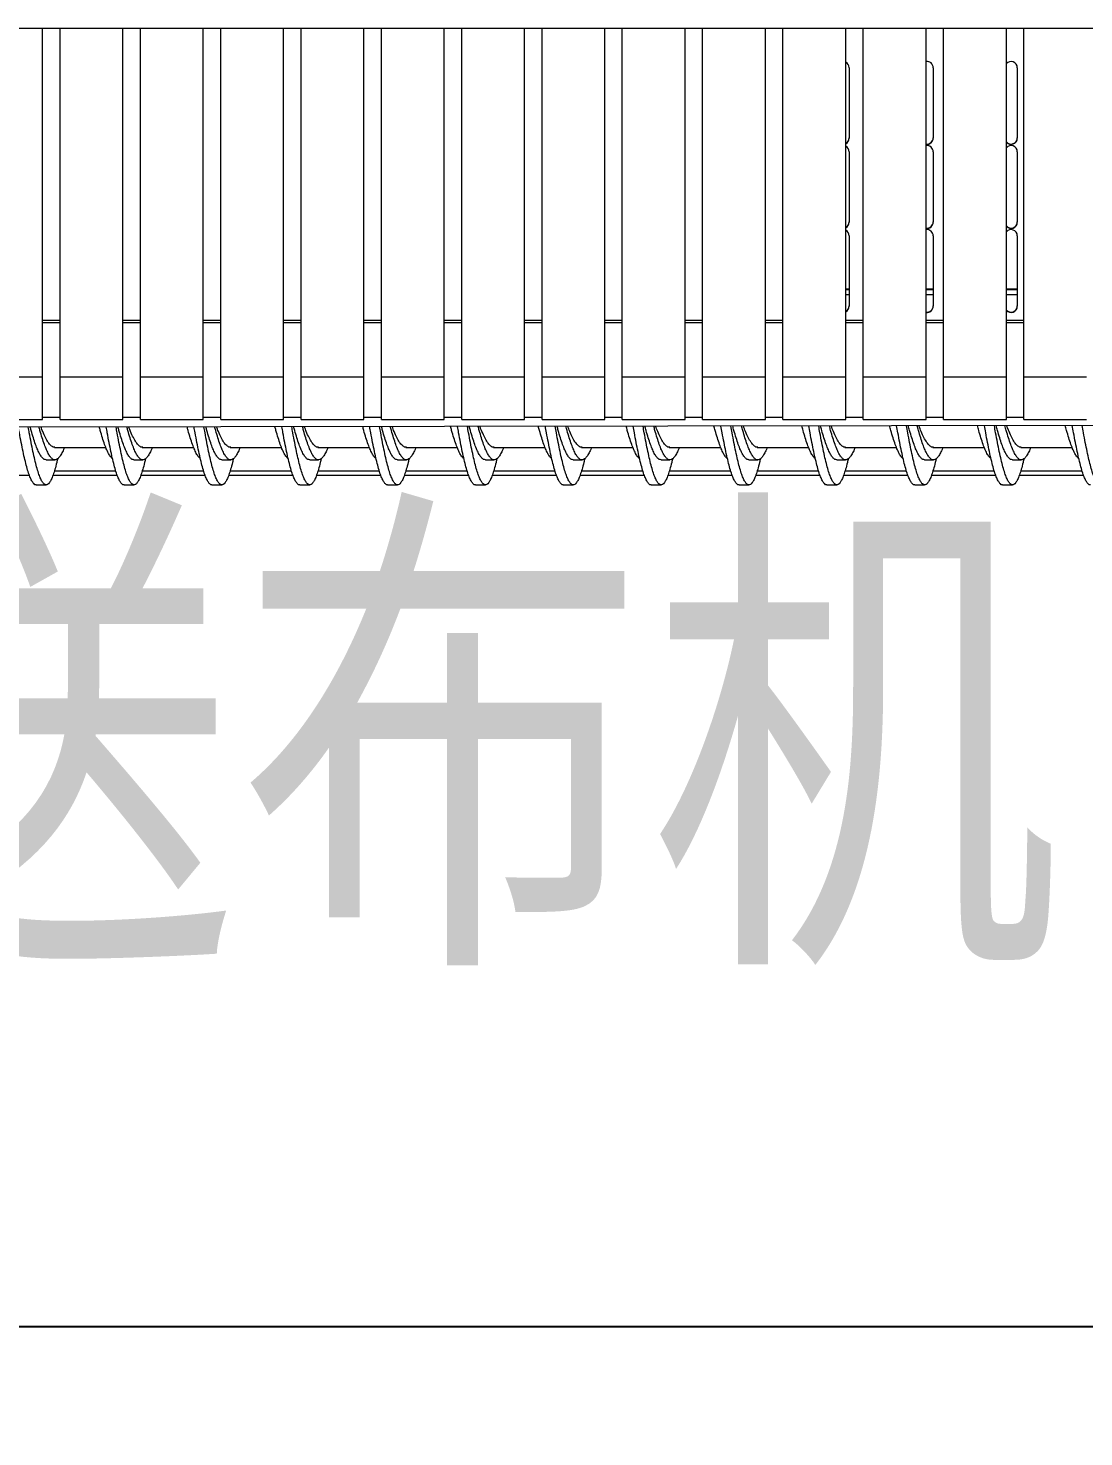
# Model space of a CAD drawing. Extents: x -2187 to 96136, y -11110 to 52208.
# Drawn here: x 17624 to 18465, y 14891 to 16014 of the extents above; entities that cross this region are included whole.
import ezdxf

# ---------------------------------------------------------------- set-up
doc = ezdxf.new("R2010")
doc.units = 0
doc.header["$LTSCALE"] = 1000
doc.header["$MEASUREMENT"] = 0
doc.styles.get("Standard").update_dxf_attribs({"font": 'gbenor.shx', "bigfont": 'gbcbig.shx'})
doc.styles.add('图纸中文说明', font='simplex.shx', dxfattribs={"width": 0.8, "bigfont": 'hztxt.shx'})
doc.dimstyles.new('ISO-25', dxfattribs={"dimscale": 70, "dimtxt": 2.5, "dimasz": 2.5, "dimexe": 1.25, "dimexo": 0.625, "dimtad": 1, "dimtxsty": 'Standard', "dimcen": 2.5, "dimadec": 0, "dimazin": 0, "dimtfac": 1, "dimtmove": 0, "dimatfit": 3, "dimfxl": 0, "dimarcsym": 0})

# ---------------------------------------------------------------- blocks, each defined once
blk = doc.blocks.new('*D92')
at = {"color": 0, "lineweight": -2}
for p, q in [((15068.1, 15676.6), (15068.1, 14891.4)), ((19568.1, 15676.6), (19568.1, 14891.4)), ((19393.1, 14978.9), (15243.1, 14978.9))]:
    blk.add_line(p, q, dxfattribs=at)
at = {"color": 0}
for points in [[(15243.1, 15008), (15243.1, 14949.7), (15068.1, 14978.9)], [(19393.1, 15008), (19393.1, 14949.7), (19568.1, 14978.9)]]:
    blk.add_solid(points, dxfattribs=at)
at = {"layer": 'Defpoints', "color": 0}
for p in [(15068.1, 15720.4), (19568.1, 15720.4), (15068.1, 14978.9)]:
    blk.add_point(p, dxfattribs=at)
at = {"color": 0, "insert": (17315.5, 15110.1), "char_height": 175, "attachment_point": 5}
blk.add_mtext('4500', dxfattribs=at)

msp = doc.modelspace()

# ---------------------------------------------------------------- linework, layer by layer
at = {"color": 7, "linetype": 'Continuous', "lineweight": 15}
for p, q in [((15674.387, 16013.557), (18961.387, 16013.557)), ((17635.08, 15735.621), (17635.08, 16013.557)), ((17649.08, 15735.621), (17649.08, 16013.557)), ((17699.08, 15735.621), (17699.08, 16013.557)), ((17713.08, 15735.621), (17713.08, 16013.557)), ((17763.08, 15735.621), (17763.08, 16013.557)), ((17777.08, 15735.621), (17777.08, 16013.557)), ((17827.08, 15735.621), (17827.08, 16013.557)), ((17841.08, 15735.621), (17841.08, 16013.557)), ((17891.08, 15735.621), (17891.08, 16013.557)), ((17905.08, 15735.621), (17905.08, 16013.557)), ((17955.08, 15735.621), (17955.08, 16013.557)), ((17969.08, 15735.621), (17969.08, 16013.557)), ((18019.08, 15735.621), (18019.08, 16013.557)), ((18033.08, 15735.621), (18033.08, 16013.557)), ((18083.08, 15735.621), (18083.08, 16013.557)), ((18097.08, 15735.621), (18097.08, 16013.557)), ((18147.08, 15735.621), (18147.08, 16013.557)), ((18161.08, 15735.621), (18161.08, 16013.557)), ((18211.08, 15735.621), (18211.08, 16013.557)), ((18225.08, 15735.621), (18225.08, 16013.557)), ((18275.08, 15735.621), (18275.08, 16013.557)), ((18289.08, 15735.621), (18289.08, 16013.557)), ((18339.08, 15735.621), (18339.08, 16013.557)), ((18353.08, 15735.621), (18353.08, 16013.557)), ((18403.08, 15735.621), (18403.08, 16013.557)), ((18417.08, 15735.621), (18417.08, 16013.557)), ((18277.825, 15982.066), (18277.825, 15925.932)), ((18344.825, 15982.066), (18344.825, 15925.932)), ((18411.825, 15982.066), (18411.825, 15925.932)), ((18277.825, 15915.099), (18277.825, 15858.965)), ((18344.825, 15915.099), (18344.825, 15858.965)), ((18411.825, 15915.099), (18411.825, 15858.965)), ((18277.825, 15848.132), (18277.825, 15791.998)), ((18344.825, 15848.132), (18344.825, 15791.998)), ((18411.825, 15848.132), (18411.825, 15791.998)), ((18277.825, 15805.103), (18275.08, 15805.103)), ((18344.825, 15805.103), (18339.08, 15805.103)), ((18411.825, 15805.103), (18403.08, 15805.103)), ((17635.08, 15779.004), (17649.08, 15779.004)), ((17699.08, 15779.004), (17713.08, 15779.004)), ((17763.08, 15779.004), (17777.08, 15779.004)), ((17827.08, 15779.004), (17841.08, 15779.004)), ((17891.08, 15779.004), (17905.08, 15779.004)), ((17955.08, 15779.004), (17969.08, 15779.004)), ((18019.08, 15779.004), (18033.08, 15779.004)), ((18083.08, 15779.004), (18097.08, 15779.004)), ((18147.08, 15779.004), (18161.08, 15779.004)), ((18211.08, 15779.004), (18225.08, 15779.004)), ((18275.08, 15779.004), (18289.08, 15779.004)), ((18339.08, 15779.004), (18353.08, 15779.004)), ((18403.08, 15779.004), (18417.08, 15779.004)), ((17635.08, 15735.621), (17585.08, 15735.621)), ((17635.08, 15701.74), (17635.08, 15735.621)), ((17699.08, 15735.621), (17649.08, 15735.621)), ((17649.08, 15701.74), (17649.08, 15735.621)), ((17699.08, 15701.74), (17699.08, 15735.621)), ((17763.08, 15735.621), (17713.08, 15735.621)), ((17713.08, 15701.74), (17713.08, 15735.621)), ((17763.08, 15701.74), (17763.08, 15735.621)), ((17827.08, 15735.621), (17777.08, 15735.621)), ((17777.08, 15701.74), (17777.08, 15735.621)), ((17827.08, 15701.74), (17827.08, 15735.621)), ((17891.08, 15735.621), (17841.08, 15735.621)), ((17841.08, 15701.74), (17841.08, 15735.621)), ((17891.08, 15701.74), (17891.08, 15735.621)), ((17955.08, 15735.621), (17905.08, 15735.621)), ((17905.08, 15701.74), (17905.08, 15735.621)), ((17955.08, 15701.74), (17955.08, 15735.621)), ((18019.08, 15735.621), (17969.08, 15735.621)), ((17969.08, 15701.74), (17969.08, 15735.621)), ((18019.08, 15701.74), (18019.08, 15735.621)), ((18083.08, 15735.621), (18033.08, 15735.621)), ((18033.08, 15701.74), (18033.08, 15735.621)), ((18083.08, 15701.74), (18083.08, 15735.621)), ((18147.08, 15735.621), (18097.08, 15735.621)), ((18097.08, 15701.74), (18097.08, 15735.621)), ((18147.08, 15701.74), (18147.08, 15735.621)), ((18211.08, 15735.621), (18161.08, 15735.621)), ((18161.08, 15701.74), (18161.08, 15735.621)), ((18211.08, 15701.74), (18211.08, 15735.621)), ((18275.08, 15735.621), (18225.08, 15735.621)), ((18225.08, 15701.74), (18225.08, 15735.621)), ((18275.08, 15701.74), (18275.08, 15735.621)), ((18339.08, 15735.621), (18289.08, 15735.621)), ((18289.08, 15701.74), (18289.08, 15735.621)), ((18339.08, 15701.74), (18339.08, 15735.621)), ((18403.08, 15735.621), (18353.08, 15735.621)), ((18353.08, 15701.74), (18353.08, 15735.621)), ((18403.08, 15701.74), (18403.08, 15735.621)), ((18467.08, 15735.621), (18417.08, 15735.621)), ((18417.08, 15701.74), (18417.08, 15735.621)), ((17585.08, 15701.74), (17635.08, 15701.74)), ((17635.08, 15703.603), (17649.08, 15703.603)), ((17649.08, 15701.74), (17699.08, 15701.74)), ((17699.08, 15703.603), (17713.08, 15703.603)), ((17713.08, 15701.74), (17763.08, 15701.74)), ((17763.08, 15703.603), (17777.08, 15703.603)), ((17777.08, 15701.74), (17827.08, 15701.74)), ((17827.08, 15703.603), (17841.08, 15703.603)), ((17841.08, 15701.74), (17891.08, 15701.74)), ((17891.08, 15703.603), (17905.08, 15703.603)), ((17905.08, 15701.74), (17955.08, 15701.74)), ((17955.08, 15703.603), (17969.08, 15703.603)), ((17969.08, 15701.74), (18019.08, 15701.74)), ((18019.08, 15703.603), (18033.08, 15703.603)), ((18033.08, 15701.74), (18083.08, 15701.74)), ((18083.08, 15703.603), (18097.08, 15703.603)), ((18097.08, 15701.74), (18147.08, 15701.74)), ((18147.08, 15703.603), (18161.08, 15703.603)), ((18161.08, 15701.74), (18211.08, 15701.74)), ((18211.08, 15703.603), (18225.08, 15703.603)), ((18225.08, 15701.74), (18275.08, 15701.74)), ((18275.08, 15703.603), (18289.08, 15703.603)), ((18289.08, 15701.74), (18339.08, 15701.74)), ((18339.08, 15703.603), (18353.08, 15703.603)), ((18353.08, 15701.74), (18403.08, 15701.74)), ((18403.08, 15703.603), (18417.08, 15703.603)), ((18417.08, 15701.74), (18467.08, 15701.74)), ((18977.027, 15697.98), (17404.904, 15695.306)), ((17644.51, 15679.603), (17685.502, 15679.603)), ((17714.51, 15679.603), (17755.502, 15679.603)), ((17784.51, 15679.603), (17825.502, 15679.603)), ((17854.51, 15679.603), (17895.502, 15679.603)), ((17924.51, 15679.603), (17965.502, 15679.603)), ((17994.51, 15679.603), (18035.502, 15679.603)), ((18064.51, 15679.603), (18105.502, 15679.603)), ((18134.51, 15679.603), (18175.502, 15679.603)), ((18204.51, 15679.603), (18245.502, 15679.603)), ((18274.51, 15679.603), (18315.502, 15679.603)), ((18344.51, 15679.603), (18385.502, 15679.603)), ((18414.51, 15679.603), (18455.502, 15679.603)), ((17637.953, 15669.679), (17645.01, 15669.679)), ((17707.953, 15669.679), (17715.01, 15669.679)), ((17777.953, 15669.679), (17785.01, 15669.679)), ((17847.953, 15669.679), (17855.01, 15669.679)), ((17917.953, 15669.679), (17925.01, 15669.679)), ((17987.953, 15669.679), (17995.01, 15669.679)), ((18057.953, 15669.679), (18065.01, 15669.679)), ((18127.953, 15669.679), (18135.01, 15669.679)), ((18197.953, 15669.679), (18205.01, 15669.679)), ((18267.953, 15669.679), (18275.01, 15669.679)), ((18337.953, 15669.679), (18345.01, 15669.679)), ((18407.953, 15669.679), (18415.01, 15669.679)), ((17624.73, 15657.106), (17573.309, 15657.106)), ((17694.73, 15657.106), (17643.309, 15657.106)), ((17764.73, 15657.106), (17713.309, 15657.106)), ((17834.73, 15657.106), (17783.309, 15657.106)), ((17904.73, 15657.106), (17853.309, 15657.106)), ((17974.73, 15657.106), (17923.309, 15657.106)), ((18044.73, 15657.106), (17993.309, 15657.106)), ((18114.73, 15657.106), (18063.309, 15657.106)), ((18184.73, 15657.106), (18133.309, 15657.106)), ((18254.73, 15657.106), (18203.309, 15657.106)), ((18324.73, 15657.106), (18273.309, 15657.106)), ((18394.73, 15657.106), (18343.309, 15657.106)), ((18464.73, 15657.106), (18413.309, 15657.106)), ((17630.067, 15649.679), (17637.953, 15649.679)), ((17700.067, 15649.679), (17707.953, 15649.679)), ((17770.067, 15649.679), (17777.953, 15649.679)), ((17840.067, 15649.679), (17847.953, 15649.679)), ((17910.067, 15649.679), (17917.953, 15649.679)), ((17980.067, 15649.679), (17987.953, 15649.679)), ((18050.067, 15649.679), (18057.953, 15649.679)), ((18120.067, 15649.679), (18127.953, 15649.679)), ((18190.067, 15649.679), (18197.953, 15649.679)), ((18260.067, 15649.679), (18267.953, 15649.679)), ((18330.067, 15649.679), (18337.953, 15649.679)), ((18400.067, 15649.679), (18407.953, 15649.679))]:
    msp.add_line(p, q, dxfattribs=at)
at = {"color": 8, "linetype": 'Continuous', "lineweight": 15}
for p, q in [((18277.825, 15805.603), (18275.08, 15805.603)), ((18277.825, 15800.995), (18275.08, 15800.995)), ((18344.825, 15805.603), (18339.08, 15805.603)), ((18344.825, 15800.995), (18339.08, 15800.995)), ((18411.825, 15805.603), (18403.08, 15805.603)), ((18411.825, 15800.995), (18403.08, 15800.995)), ((17649.08, 15780.574), (17635.08, 15780.574)), ((17713.08, 15780.574), (17699.08, 15780.574)), ((17777.08, 15780.574), (17763.08, 15780.574)), ((17841.08, 15780.574), (17827.08, 15780.574)), ((17905.08, 15780.574), (17891.08, 15780.574)), ((17969.08, 15780.574), (17955.08, 15780.574)), ((18033.08, 15780.574), (18019.08, 15780.574)), ((18097.08, 15780.574), (18083.08, 15780.574)), ((18161.08, 15780.574), (18147.08, 15780.574)), ((18225.08, 15780.574), (18211.08, 15780.574)), ((18289.08, 15780.574), (18275.08, 15780.574)), ((18353.08, 15780.574), (18339.08, 15780.574)), ((18417.08, 15780.574), (18403.08, 15780.574)), ((17693.536, 15660.606), (17644.477, 15660.606)), ((17763.536, 15660.606), (17714.477, 15660.606)), ((17833.536, 15660.606), (17784.477, 15660.606)), ((17903.536, 15660.606), (17854.477, 15660.606)), ((17973.536, 15660.606), (17924.477, 15660.606)), ((18043.536, 15660.606), (17994.477, 15660.606)), ((18113.536, 15660.606), (18064.477, 15660.606)), ((18183.536, 15660.606), (18134.477, 15660.606)), ((18253.536, 15660.606), (18204.477, 15660.606)), ((18323.536, 15660.606), (18274.477, 15660.606)), ((18393.536, 15660.606), (18344.477, 15660.606)), ((18463.536, 15660.606), (18414.477, 15660.606))]:
    msp.add_line(p, q, dxfattribs=at)
at = {"color": 7, "linetype": 'Continuous', "lineweight": 15}
for centre, radius, start, end in [((18272.907, 15982.049), 4.918, 0.200996, 63.780415), ((18339.851, 15982.021), 4.975, 0.522966, 98.915666), ((18406.818, 15981.995), 5.008, 0.811241, 138.27535), ((18272.907, 15926.21), 4.918, 296.219585, 359.799004), ((18272.907, 15925.949), 4.918, 296.219585, 359.799004), ((18339.851, 15926.238), 4.975, 261.084334, 359.477034), ((18339.839, 15925.992), 4.987, 261.245699, 359.315669), ((18406.818, 15926.263), 5.008, 221.72465, 359.188759), ((18406.816, 15926.007), 5.01, 221.771263, 359.142146), ((18272.907, 15915.082), 4.918, 0.200996, 63.780415), ((18339.851, 15915.054), 4.975, 0.522966, 98.915666), ((18406.818, 15915.028), 5.008, 0.811241, 138.27535), ((18272.907, 15859.243), 4.918, 296.219585, 359.799004), ((18272.907, 15858.982), 4.918, 296.219585, 359.799004), ((18339.851, 15859.271), 4.975, 261.084334, 359.477034), ((18339.839, 15859.025), 4.987, 261.245699, 359.315669), ((18406.818, 15859.296), 5.008, 221.72465, 359.188759), ((18406.816, 15859.04), 5.01, 221.771263, 359.142146), ((18272.907, 15848.115), 4.918, 0.200996, 63.780415), ((18339.851, 15848.087), 4.975, 0.522966, 98.915666), ((18406.818, 15848.061), 5.008, 0.811241, 138.27535), ((18272.907, 15792.276), 4.918, 296.219585, 359.799004), ((18272.907, 15792.015), 4.918, 296.219585, 359.799004), ((18339.851, 15792.304), 4.975, 261.084334, 359.477034), ((18339.839, 15792.058), 4.987, 261.245699, 359.315669), ((18406.818, 15792.33), 5.008, 221.72465, 359.188759), ((18406.816, 15792.073), 5.01, 221.771263, 359.142146)]:
    msp.add_arc(centre, radius, start, end, dxfattribs=at)
for points, knots in [([(17630.069, 15649.763), (17629.978, 15649.737), (17629.401, 15649.567), (17628.335, 15650.337), (17626.879, 15652.123), (17625.422, 15655.076), (17623.96, 15659.021), (17622.505, 15663.926), (17621.045, 15669.695), (17619.586, 15676.229), (17618.13, 15683.437), (17616.889, 15689.96), (17616.136, 15694.174), (17615.87, 15695.665)], [0, 0, 0, 0, 0.01921888, 0.12198961, 0.22467854, 0.32736747, 0.4301382, 0.5328048, 0.63553836, 0.73827191, 0.84093851, 0.94370924, 1, 1, 1, 1]), ([(17647.104, 15670.48), (17646.88, 15669.502), (17646.169, 15666.405), (17644.974, 15662.027), (17643.512, 15657.436), (17642.057, 15653.864), (17640.597, 15651.321), (17639.138, 15649.863), (17637.683, 15649.512), (17636.221, 15650.275), (17634.764, 15652.139), (17633.307, 15655.072), (17631.846, 15659.023), (17630.39, 15663.925), (17628.931, 15669.695), (17627.471, 15676.229), (17626.016, 15683.437), (17624.773, 15689.965), (17624.02, 15694.183), (17623.754, 15695.678)], [0, 0, 0, 0, 0.02885583, 0.09129326, 0.15378043, 0.21620429, 0.27866886, 0.34113343, 0.40355728, 0.46604445, 0.52848189, 0.59091932, 0.6534065, 0.71583035, 0.77829492, 0.84075949, 0.90318334, 0.96567052, 1, 1, 1, 1]), ([(17637.957, 15669.759), (17637.475, 15669.798), (17636.411, 15669.886), (17634.764, 15671.347), (17633.015, 15673.845), (17631.264, 15677.381), (17629.513, 15681.818), (17627.764, 15687.092), (17626.364, 15691.772), (17625.545, 15694.809), (17625.31, 15695.681)], [0, 0, 0, 0, 0.1141245, 0.25246167, 0.39079884, 0.5292065, 0.66761417, 0.80595134, 0.94428851, 1, 1, 1, 1]), ([(17652.539, 15679.603), (17652.467, 15679.405), (17651.81, 15677.617), (17650.57, 15675.053), (17648.821, 15672.096), (17647.073, 15670.269), (17645.321, 15669.51), (17643.57, 15669.869), (17641.821, 15671.327), (17640.073, 15673.851), (17638.321, 15677.38), (17636.57, 15681.818), (17634.821, 15687.092), (17633.42, 15691.776), (17632.6, 15694.817), (17632.364, 15695.693)], [0, 0, 0, 0, 0.01080248, 0.09756411, 0.18428154, 0.27099897, 0.3577606, 0.44452223, 0.53123966, 0.61795709, 0.70471872, 0.79148034, 0.87819778, 0.96491521, 1, 1, 1, 1]), ([(17645.008, 15679.77), (17644.675, 15679.734), (17643.613, 15679.616), (17641.821, 15680.858), (17639.634, 15683.38), (17637.447, 15687.208), (17635.536, 15691.353), (17634.354, 15694.493), (17633.901, 15695.696)], [0, 0, 0, 0, 0.08998305, 0.28689269, 0.48380233, 0.6807133, 0.87762694, 1, 1, 1, 1]), ([(17690.862, 15670.64), (17690.515, 15670.894), (17689.585, 15671.575), (17688.073, 15673.881), (17686.321, 15677.372), (17684.57, 15681.821), (17682.821, 15687.091), (17681.413, 15691.802), (17680.586, 15694.871), (17680.342, 15695.775)], [0, 0, 0, 0, 0.09897528, 0.26526842, 0.43164631, 0.59802421, 0.76431735, 0.9306105, 1, 1, 1, 1]), ([(17700.069, 15649.763), (17699.978, 15649.737), (17699.401, 15649.567), (17698.335, 15650.337), (17696.879, 15652.123), (17695.422, 15655.076), (17693.96, 15659.021), (17692.505, 15663.926), (17691.045, 15669.695), (17689.586, 15676.229), (17688.13, 15683.437), (17686.881, 15689.999), (17686.122, 15694.253), (17685.849, 15695.784)], [0, 0, 0, 0, 0.01918994, 0.12180591, 0.22434021, 0.32687451, 0.42949049, 0.53200249, 0.63458135, 0.7371602, 0.8396722, 0.94228818, 1, 1, 1, 1]), ([(17717.104, 15670.48), (17716.88, 15669.502), (17716.169, 15666.405), (17714.974, 15662.027), (17713.512, 15657.436), (17712.057, 15653.864), (17710.597, 15651.321), (17709.138, 15649.863), (17707.683, 15649.512), (17706.221, 15650.275), (17704.764, 15652.139), (17703.307, 15655.072), (17701.846, 15659.023), (17700.39, 15663.925), (17698.931, 15669.695), (17697.471, 15676.229), (17696.016, 15683.437), (17694.766, 15690.003), (17694.006, 15694.262), (17693.732, 15695.797)], [0, 0, 0, 0, 0.02882939, 0.09120963, 0.15363955, 0.21600622, 0.27841356, 0.34082091, 0.40318757, 0.4656175, 0.52799774, 0.59037797, 0.6528079, 0.71517456, 0.77758191, 0.83998925, 0.90235592, 0.96478584, 1, 1, 1, 1]), ([(17707.957, 15669.759), (17707.475, 15669.798), (17706.411, 15669.886), (17704.764, 15671.347), (17703.015, 15673.845), (17701.264, 15677.381), (17699.513, 15681.818), (17697.764, 15687.091), (17696.353, 15691.81), (17695.524, 15694.888), (17695.278, 15695.8)], [0, 0, 0, 0, 0.1138332, 0.25181726, 0.38980132, 0.52785571, 0.66591009, 0.80389415, 0.94187821, 1, 1, 1, 1]), ([(17722.539, 15679.603), (17722.467, 15679.405), (17721.81, 15677.617), (17720.57, 15675.053), (17718.821, 15672.096), (17717.073, 15670.269), (17715.321, 15669.51), (17713.57, 15669.869), (17711.821, 15671.327), (17710.073, 15673.851), (17708.321, 15677.38), (17706.57, 15681.818), (17704.821, 15687.091), (17703.409, 15691.814), (17702.579, 15694.896), (17702.332, 15695.812)], [0, 0, 0, 0, 0.01078518, 0.09740785, 0.1839864, 0.27056495, 0.35718762, 0.44381029, 0.53038884, 0.61696739, 0.70359006, 0.79021273, 0.87679128, 0.96336983, 1, 1, 1, 1]), ([(17715.008, 15679.77), (17714.675, 15679.734), (17713.613, 15679.616), (17711.821, 15680.858), (17709.634, 15683.38), (17707.447, 15687.207), (17705.521, 15691.389), (17704.323, 15694.57), (17703.855, 15695.815)], [0, 0, 0, 0, 0.08961293, 0.28571263, 0.48181232, 0.67791335, 0.87401703, 1, 1, 1, 1]), ([(17760.862, 15670.64), (17760.515, 15670.894), (17759.585, 15671.575), (17758.073, 15673.881), (17756.321, 15677.372), (17754.57, 15681.821), (17752.821, 15687.09), (17751.402, 15691.84), (17750.564, 15694.95), (17750.31, 15695.894)], [0, 0, 0, 0, 0.09867174, 0.26445491, 0.43032257, 0.59619022, 0.76197339, 0.92775656, 1, 1, 1, 1]), ([(17770.069, 15649.763), (17769.978, 15649.737), (17769.401, 15649.567), (17768.335, 15650.337), (17766.879, 15652.123), (17765.422, 15655.076), (17763.96, 15659.021), (17762.505, 15663.926), (17761.045, 15669.695), (17759.586, 15676.229), (17758.13, 15683.436), (17756.874, 15690.037), (17756.108, 15694.332), (17755.827, 15695.903)], [0, 0, 0, 0, 0.01916108, 0.12162277, 0.2240029, 0.32638304, 0.42884473, 0.53120259, 0.63362721, 0.73605184, 0.8384097, 0.94087139, 1, 1, 1, 1]), ([(17787.104, 15670.48), (17786.88, 15669.502), (17786.169, 15666.405), (17784.974, 15662.027), (17783.512, 15657.436), (17782.057, 15653.864), (17780.597, 15651.321), (17779.138, 15649.863), (17777.683, 15649.512), (17776.221, 15650.275), (17774.764, 15652.139), (17773.307, 15655.072), (17771.846, 15659.023), (17770.39, 15663.925), (17768.931, 15669.695), (17767.471, 15676.229), (17766.016, 15683.436), (17764.759, 15690.042), (17763.992, 15694.341), (17763.711, 15695.916)], [0, 0, 0, 0, 0.028803004, 0.091126144, 0.153498929, 0.215808513, 0.278158736, 0.340508959, 0.402818543, 0.465191329, 0.527514468, 0.589837608, 0.652210394, 0.714519978, 0.776870201, 0.839220424, 0.901530008, 0.963902793, 1, 1, 1, 1]), ([(17777.957, 15669.759), (17777.475, 15669.798), (17776.411, 15669.886), (17774.764, 15671.347), (17773.015, 15673.845), (17771.264, 15677.381), (17769.513, 15681.818), (17767.764, 15687.091), (17766.342, 15691.848), (17765.502, 15694.967), (17765.246, 15695.919)], [0, 0, 0, 0, 0.11354338, 0.25117613, 0.38880889, 0.52651179, 0.66421468, 0.80184744, 0.93948019, 1, 1, 1, 1]), ([(17792.539, 15679.603), (17792.467, 15679.405), (17791.81, 15677.617), (17790.57, 15675.053), (17788.821, 15672.096), (17787.073, 15670.269), (17785.321, 15669.51), (17783.57, 15669.869), (17781.821, 15671.327), (17780.073, 15673.851), (17778.321, 15677.38), (17776.57, 15681.819), (17774.821, 15687.091), (17773.398, 15691.852), (17772.557, 15694.974), (17772.3, 15695.931)], [0, 0, 0, 0, 0.01076793, 0.09725209, 0.1836922, 0.27013231, 0.35661647, 0.44310063, 0.52954074, 0.61598085, 0.70246501, 0.78894917, 0.87538928, 0.96182939, 1, 1, 1, 1]), ([(17785.008, 15679.77), (17784.675, 15679.734), (17783.613, 15679.616), (17781.821, 15680.858), (17779.634, 15683.38), (17777.447, 15687.207), (17775.505, 15691.425), (17774.292, 15694.648), (17773.809, 15695.934)], [0, 0, 0, 0, 0.08924584, 0.28454223, 0.47983862, 0.67513633, 0.87043669, 1, 1, 1, 1]), ([(17830.862, 15670.64), (17830.515, 15670.894), (17829.585, 15671.575), (17828.073, 15673.881), (17826.321, 15677.372), (17824.57, 15681.821), (17822.821, 15687.09), (17821.391, 15691.877), (17820.542, 15695.028), (17820.277, 15696.013)], [0, 0, 0, 0, 0.09837007, 0.26364638, 0.42900692, 0.59436745, 0.75964376, 0.92492007, 1, 1, 1, 1]), ([(17840.069, 15649.763), (17839.978, 15649.737), (17839.401, 15649.567), (17838.335, 15650.337), (17836.879, 15652.123), (17835.422, 15655.076), (17833.96, 15659.021), (17832.505, 15663.926), (17831.045, 15669.695), (17829.586, 15676.229), (17828.13, 15683.436), (17826.867, 15690.076), (17826.094, 15694.411), (17825.806, 15696.022)], [0, 0, 0, 0, 0.01913232, 0.12144018, 0.22366661, 0.32589304, 0.4282009, 0.53040509, 0.63267595, 0.7349468, 0.83715099, 0.93945886, 1, 1, 1, 1]), ([(17857.104, 15670.48), (17856.88, 15669.502), (17856.169, 15666.405), (17854.974, 15662.027), (17853.512, 15657.436), (17852.057, 15653.864), (17850.597, 15651.321), (17849.138, 15649.863), (17847.683, 15649.512), (17846.221, 15650.275), (17844.764, 15652.139), (17843.307, 15655.072), (17841.846, 15659.023), (17840.39, 15663.925), (17838.931, 15669.695), (17837.471, 15676.229), (17836.016, 15683.436), (17834.752, 15690.08), (17833.978, 15694.419), (17833.689, 15696.035)], [0, 0, 0, 0, 0.02877667, 0.09104281, 0.15335856, 0.21561117, 0.27790438, 0.34019758, 0.40245019, 0.46476594, 0.52703209, 0.58929823, 0.65161398, 0.71386659, 0.7761598, 0.838453, 0.90070561, 0.96302136, 1, 1, 1, 1]), ([(17847.957, 15669.759), (17847.475, 15669.798), (17846.411, 15669.886), (17844.764, 15671.347), (17843.015, 15673.845), (17841.264, 15677.381), (17839.513, 15681.818), (17837.764, 15687.09), (17836.332, 15691.885), (17835.481, 15695.045), (17835.213, 15696.038)], [0, 0, 0, 0, 0.11325503, 0.25053826, 0.3878215, 0.52517469, 0.66252789, 0.79981112, 0.93709435, 1, 1, 1, 1]), ([(17862.539, 15679.603), (17862.467, 15679.405), (17861.81, 15677.617), (17860.57, 15675.053), (17858.821, 15672.096), (17857.073, 15670.269), (17855.321, 15669.51), (17853.57, 15669.869), (17851.821, 15671.327), (17850.073, 15673.851), (17848.321, 15677.38), (17846.57, 15681.819), (17844.821, 15687.09), (17843.388, 15691.889), (17842.536, 15695.053), (17842.267, 15696.05)], [0, 0, 0, 0, 0.01075074, 0.09709684, 0.18339895, 0.26970106, 0.35604715, 0.44239324, 0.52869535, 0.61499746, 0.70134356, 0.78768965, 0.87399176, 0.96029387, 1, 1, 1, 1]), ([(17855.008, 15679.77), (17854.675, 15679.734), (17853.613, 15679.616), (17851.821, 15680.858), (17849.634, 15683.38), (17847.447, 15687.206), (17845.49, 15691.461), (17844.262, 15694.726), (17843.763, 15696.053)], [0, 0, 0, 0, 0.08888174, 0.28338138, 0.47788102, 0.67238198, 0.86688557, 1, 1, 1, 1]), ([(17900.862, 15670.64), (17900.515, 15670.894), (17899.585, 15671.575), (17898.073, 15673.881), (17896.321, 15677.372), (17894.57, 15681.821), (17892.821, 15687.089), (17891.38, 15691.915), (17890.521, 15695.107), (17890.245, 15696.132)], [0, 0, 0, 0, 0.098070233, 0.262842774, 0.427699285, 0.592555795, 0.757328337, 0.922100878, 1, 1, 1, 1]), ([(17910.069, 15649.763), (17909.978, 15649.737), (17909.401, 15649.567), (17908.335, 15650.337), (17906.879, 15652.123), (17905.422, 15655.076), (17903.96, 15659.021), (17902.505, 15663.926), (17901.045, 15669.695), (17899.586, 15676.229), (17898.13, 15683.436), (17896.86, 15690.114), (17896.079, 15694.489), (17895.785, 15696.141)], [0, 0, 0, 0, 0.019103635, 0.121258132, 0.223331319, 0.325404505, 0.427559002, 0.529609987, 0.631727531, 0.733845075, 0.835896059, 0.938050556, 1, 1, 1, 1]), ([(17927.104, 15670.48), (17926.88, 15669.502), (17926.169, 15666.405), (17924.974, 15662.027), (17923.512, 15657.436), (17922.057, 15653.864), (17920.597, 15651.321), (17919.138, 15649.863), (17917.683, 15649.512), (17916.221, 15650.275), (17914.764, 15652.139), (17913.307, 15655.072), (17911.846, 15659.023), (17910.39, 15663.925), (17908.931, 15669.695), (17907.471, 15676.229), (17906.016, 15683.436), (17904.745, 15690.118), (17903.963, 15694.498), (17903.668, 15696.154)], [0, 0, 0, 0, 0.02875037, 0.09095964, 0.15321845, 0.21541418, 0.27765048, 0.33988677, 0.40208251, 0.46434132, 0.52655058, 0.58875985, 0.65101866, 0.71321439, 0.77545069, 0.83768698, 0.89988271, 0.96214153, 1, 1, 1, 1]), ([(17917.957, 15669.759), (17917.475, 15669.798), (17916.411, 15669.886), (17914.764, 15671.347), (17913.015, 15673.845), (17911.264, 15677.381), (17909.513, 15681.818), (17907.764, 15687.09), (17906.321, 15691.923), (17905.459, 15695.124), (17905.181, 15696.157)], [0, 0, 0, 0, 0.11296814, 0.24990363, 0.38683911, 0.52384437, 0.66084964, 0.79778512, 0.9347206, 1, 1, 1, 1]), ([(17932.539, 15679.603), (17932.467, 15679.405), (17931.81, 15677.617), (17930.57, 15675.053), (17928.821, 15672.096), (17927.073, 15670.269), (17925.321, 15669.51), (17923.57, 15669.869), (17921.821, 15671.327), (17920.073, 15673.851), (17918.321, 15677.38), (17916.57, 15681.819), (17914.821, 15687.09), (17913.377, 15691.927), (17912.514, 15695.132), (17912.235, 15696.169)], [0, 0, 0, 0, 0.01073361, 0.09694207, 0.18310662, 0.26927118, 0.35547964, 0.4416881, 0.52785266, 0.61401721, 0.70022567, 0.78643414, 0.87259869, 0.95876324, 1, 1, 1, 1]), ([(17925.008, 15679.77), (17924.675, 15679.734), (17923.613, 15679.616), (17921.821, 15680.858), (17919.634, 15683.38), (17917.447, 15687.205), (17915.475, 15691.496), (17914.231, 15694.804), (17913.717, 15696.172)], [0, 0, 0, 0, 0.0885206, 0.28222997, 0.47593933, 0.66965, 0.8633633, 1, 1, 1, 1]), ([(17970.862, 15670.64), (17970.515, 15670.894), (17969.585, 15671.575), (17968.073, 15673.881), (17966.321, 15677.372), (17964.57, 15681.821), (17962.821, 15687.089), (17961.369, 15691.953), (17960.499, 15695.186), (17960.213, 15696.251)], [0, 0, 0, 0, 0.09777222, 0.26204405, 0.4263996, 0.59075515, 0.75502698, 0.91929882, 1, 1, 1, 1]), ([(17980.069, 15649.763), (17979.978, 15649.737), (17979.401, 15649.567), (17978.335, 15650.337), (17976.879, 15652.123), (17975.422, 15655.076), (17973.96, 15659.021), (17972.505, 15663.926), (17971.045, 15669.695), (17969.586, 15676.229), (17968.13, 15683.435), (17966.853, 15690.153), (17966.065, 15694.568), (17965.763, 15696.26)], [0, 0, 0, 0, 0.019075041, 0.121076631, 0.222997034, 0.324917436, 0.426919027, 0.528817261, 0.630781954, 0.732746648, 0.834644881, 0.936646472, 1, 1, 1, 1]), ([(17997.104, 15670.48), (17996.88, 15669.502), (17996.169, 15666.405), (17994.974, 15662.027), (17993.512, 15657.436), (17992.057, 15653.864), (17990.597, 15651.321), (17989.138, 15649.863), (17987.683, 15649.512), (17986.221, 15650.275), (17984.764, 15652.139), (17983.307, 15655.072), (17981.846, 15659.023), (17980.39, 15663.925), (17978.931, 15669.695), (17977.471, 15676.229), (17976.016, 15683.435), (17974.738, 15690.157), (17973.949, 15694.577), (17973.646, 15696.273)], [0, 0, 0, 0, 0.02872413, 0.09087661, 0.1530786, 0.21521756, 0.27739705, 0.33957653, 0.40171549, 0.46391748, 0.52606996, 0.58822244, 0.65042443, 0.71256339, 0.77474288, 0.83692236, 0.89906132, 0.96126331, 1, 1, 1, 1]), ([(17987.957, 15669.759), (17987.475, 15669.798), (17986.411, 15669.886), (17984.764, 15671.347), (17983.015, 15673.845), (17981.264, 15677.381), (17979.513, 15681.819), (17977.764, 15687.089), (17976.31, 15691.961), (17975.438, 15695.202), (17975.149, 15696.276)], [0, 0, 0, 0, 0.11268271, 0.2492722, 0.38586168, 0.52252078, 0.65917987, 0.79576936, 0.93235884, 1, 1, 1, 1]), ([(18002.539, 15679.603), (18002.467, 15679.405), (18001.81, 15677.617), (18000.57, 15675.053), (17998.821, 15672.096), (17997.073, 15670.269), (17995.321, 15669.51), (17993.57, 15669.869), (17991.821, 15671.327), (17990.073, 15673.851), (17988.321, 15677.38), (17986.57, 15681.819), (17984.821, 15687.089), (17983.366, 15691.965), (17982.493, 15695.21), (17982.202, 15696.288)], [0, 0, 0, 0, 0.010716527, 0.0967878, 0.182815233, 0.268842666, 0.354913939, 0.440985212, 0.527012645, 0.613040078, 0.699111351, 0.785182624, 0.871210058, 0.957237491, 1, 1, 1, 1]), ([(17995.008, 15679.77), (17994.675, 15679.734), (17993.613, 15679.616), (17991.821, 15680.858), (17989.634, 15683.381), (17987.447, 15687.204), (17985.459, 15691.532), (17984.201, 15694.881), (17983.671, 15696.291)], [0, 0, 0, 0, 0.08816239, 0.28108787, 0.47401335, 0.66694014, 0.85986954, 1, 1, 1, 1]), ([(18040.862, 15670.64), (18040.515, 15670.894), (18039.585, 15671.575), (18038.073, 15673.881), (18036.321, 15677.372), (18034.57, 15681.821), (18032.821, 15687.088), (18031.359, 15691.99), (18030.478, 15695.264), (18030.18, 15696.37)], [0, 0, 0, 0, 0.09747601, 0.26125017, 0.42510779, 0.58896541, 0.75273957, 0.91651373, 1, 1, 1, 1]), ([(18050.069, 15649.763), (18049.978, 15649.737), (18049.401, 15649.567), (18048.335, 15650.337), (18046.879, 15652.123), (18045.422, 15655.076), (18043.96, 15659.021), (18042.505, 15663.926), (18041.045, 15669.695), (18039.586, 15676.23), (18038.13, 15683.435), (18036.846, 15690.191), (18036.051, 15694.647), (18035.742, 15696.379)], [0, 0, 0, 0, 0.01904653, 0.12089567, 0.22266375, 0.32443182, 0.42628097, 0.5280269, 0.6298392, 0.7316515, 0.83339744, 0.93524658, 1, 1, 1, 1]), ([(18067.104, 15670.48), (18066.88, 15669.502), (18066.169, 15666.405), (18064.974, 15662.027), (18063.512, 15657.436), (18062.057, 15653.864), (18060.597, 15651.321), (18059.138, 15649.863), (18057.683, 15649.512), (18056.221, 15650.275), (18054.764, 15652.139), (18053.307, 15655.072), (18051.846, 15659.023), (18050.39, 15663.925), (18048.931, 15669.695), (18047.471, 15676.23), (18046.016, 15683.435), (18044.731, 15690.195), (18043.935, 15694.656), (18043.625, 15696.393)], [0, 0, 0, 0, 0.02869794, 0.09079374, 0.152939, 0.21502129, 0.27714408, 0.33926686, 0.40134915, 0.46349442, 0.52559021, 0.58768601, 0.64983128, 0.71191357, 0.77403635, 0.83615914, 0.89824143, 0.96038669, 1, 1, 1, 1]), ([(18057.957, 15669.759), (18057.475, 15669.798), (18056.411, 15669.886), (18054.764, 15671.347), (18053.015, 15673.845), (18051.264, 15677.381), (18049.513, 15681.819), (18047.764, 15687.089), (18046.299, 15691.998), (18045.416, 15695.281), (18045.116, 15696.395)], [0, 0, 0, 0, 0.11239871, 0.24864395, 0.38488918, 0.52120385, 0.65751852, 0.79376375, 0.93000899, 1, 1, 1, 1]), ([(18072.539, 15679.603), (18072.467, 15679.405), (18071.81, 15677.617), (18070.57, 15675.053), (18068.821, 15672.096), (18067.073, 15670.269), (18065.321, 15669.51), (18063.57, 15669.869), (18061.821, 15671.327), (18060.073, 15673.851), (18058.321, 15677.38), (18056.57, 15681.819), (18054.821, 15687.088), (18053.355, 15692.002), (18052.471, 15695.289), (18052.17, 15696.407)], [0, 0, 0, 0, 0.0106995, 0.09663402, 0.18252477, 0.26841552, 0.35435003, 0.44028455, 0.5261753, 0.61206605, 0.69800057, 0.78393509, 0.86982584, 0.95571658, 1, 1, 1, 1]), ([(18065.008, 15679.77), (18064.675, 15679.734), (18063.613, 15679.616), (18061.821, 15680.858), (18059.634, 15683.381), (18057.447, 15687.204), (18055.444, 15691.568), (18054.17, 15694.959), (18053.625, 15696.41)], [0, 0, 0, 0, 0.08780706, 0.27995498, 0.4721029, 0.66425212, 0.85640395, 1, 1, 1, 1]), ([(18110.862, 15670.64), (18110.515, 15670.894), (18109.585, 15671.575), (18108.073, 15673.881), (18106.321, 15677.372), (18104.57, 15681.821), (18102.821, 15687.088), (18101.348, 15692.028), (18100.456, 15695.343), (18100.148, 15696.489)], [0, 0, 0, 0, 0.097181592, 0.260461085, 0.423823785, 0.587186486, 0.750465979, 0.913745472, 1, 1, 1, 1]), ([(18120.069, 15649.763), (18119.978, 15649.737), (18119.401, 15649.567), (18118.335, 15650.337), (18116.879, 15652.123), (18115.422, 15655.076), (18113.96, 15659.021), (18112.505, 15663.926), (18111.045, 15669.695), (18109.586, 15676.23), (18108.13, 15683.435), (18106.839, 15690.229), (18106.037, 15694.726), (18105.72, 15696.498)], [0, 0, 0, 0, 0.01901811, 0.12071526, 0.22233146, 0.32394766, 0.42564481, 0.52723891, 0.62889927, 0.73055963, 0.83215373, 0.93385088, 1, 1, 1, 1]), ([(18137.104, 15670.48), (18136.88, 15669.502), (18136.169, 15666.405), (18134.974, 15662.027), (18133.512, 15657.436), (18132.057, 15653.864), (18130.597, 15651.321), (18129.138, 15649.863), (18127.683, 15649.512), (18126.221, 15650.275), (18124.764, 15652.139), (18123.307, 15655.072), (18121.846, 15659.023), (18120.39, 15663.925), (18118.931, 15669.695), (18117.471, 15676.23), (18116.016, 15683.435), (18114.723, 15690.234), (18113.921, 15694.735), (18113.604, 15696.512)], [0, 0, 0, 0, 0.02867179, 0.09071101, 0.15279966, 0.21482538, 0.27689157, 0.33895775, 0.40098348, 0.46307212, 0.52511134, 0.58715057, 0.64923921, 0.71126494, 0.77333112, 0.8353973, 0.89742303, 0.95951167, 1, 1, 1, 1]), ([(18127.957, 15669.759), (18127.475, 15669.798), (18126.411, 15669.886), (18124.764, 15671.347), (18123.015, 15673.845), (18121.264, 15677.381), (18119.513, 15681.819), (18117.764, 15687.088), (18116.288, 15692.036), (18115.394, 15695.36), (18115.084, 15696.514)], [0, 0, 0, 0, 0.11211614, 0.24801886, 0.38392157, 0.51989355, 0.65586552, 0.79176824, 0.92767095, 1, 1, 1, 1]), ([(18142.539, 15679.603), (18142.467, 15679.405), (18141.81, 15677.617), (18140.57, 15675.053), (18138.821, 15672.096), (18137.073, 15670.269), (18135.321, 15669.51), (18133.57, 15669.869), (18131.821, 15671.327), (18130.073, 15673.851), (18128.321, 15677.38), (18126.57, 15681.819), (18124.821, 15687.088), (18123.345, 15692.04), (18122.449, 15695.368), (18122.138, 15696.526)], [0, 0, 0, 0, 0.01068253, 0.09648073, 0.18223522, 0.26798972, 0.35378792, 0.43958612, 0.52534061, 0.61109511, 0.69689331, 0.78269151, 0.86844601, 0.9542005, 1, 1, 1, 1]), ([(18135.008, 15679.77), (18134.675, 15679.734), (18133.613, 15679.616), (18131.821, 15680.858), (18129.634, 15683.381), (18127.447, 15687.203), (18125.429, 15691.603), (18124.14, 15695.037), (18123.579, 15696.528)], [0, 0, 0, 0, 0.08745458, 0.27883119, 0.47020779, 0.66158568, 0.85296617, 1, 1, 1, 1]), ([(18180.862, 15670.64), (18180.515, 15670.894), (18179.585, 15671.575), (18178.073, 15673.881), (18176.321, 15677.372), (18174.57, 15681.822), (18172.821, 15687.087), (18171.337, 15692.066), (18170.435, 15695.421), (18170.116, 15696.608)], [0, 0, 0, 0, 0.09688895, 0.25967675, 0.42254751, 0.58541827, 0.74820608, 0.91099388, 1, 1, 1, 1]), ([(18190.069, 15649.763), (18189.978, 15649.737), (18189.401, 15649.567), (18188.335, 15650.337), (18186.879, 15652.123), (18185.422, 15655.076), (18183.96, 15659.021), (18182.505, 15663.926), (18181.045, 15669.695), (18179.586, 15676.23), (18178.13, 15683.435), (18176.831, 15690.268), (18176.022, 15694.805), (18175.699, 15696.617)], [0, 0, 0, 0, 0.01898977, 0.12053538, 0.22200016, 0.32346494, 0.42501055, 0.52645326, 0.62796213, 0.72947101, 0.83091372, 0.93245933, 1, 1, 1, 1]), ([(18207.104, 15670.48), (18206.88, 15669.502), (18206.169, 15666.405), (18204.974, 15662.027), (18203.512, 15657.436), (18202.057, 15653.864), (18200.597, 15651.321), (18199.138, 15649.863), (18197.683, 15649.512), (18196.221, 15650.275), (18194.764, 15652.139), (18193.307, 15655.072), (18191.846, 15659.023), (18190.39, 15663.925), (18188.931, 15669.695), (18187.471, 15676.23), (18186.016, 15683.435), (18184.716, 15690.272), (18183.906, 15694.814), (18183.582, 15696.631)], [0, 0, 0, 0, 0.02864569, 0.09062844, 0.15266056, 0.21462983, 0.27663952, 0.3386492, 0.40061847, 0.46265059, 0.52463334, 0.58661609, 0.64864822, 0.71061748, 0.77262717, 0.83463685, 0.89660612, 0.95863825, 1, 1, 1, 1]), ([(18197.957, 15669.759), (18197.475, 15669.798), (18196.411, 15669.886), (18194.764, 15671.347), (18193.015, 15673.845), (18191.264, 15677.381), (18189.513, 15681.819), (18187.764, 15687.088), (18186.278, 15692.074), (18185.373, 15695.438), (18185.051, 15696.633)], [0, 0, 0, 0, 0.11183499, 0.2473969, 0.38295882, 0.51858981, 0.65422081, 0.78978273, 0.92534464, 1, 1, 1, 1]), ([(18212.539, 15679.603), (18212.467, 15679.405), (18211.81, 15677.617), (18210.57, 15675.053), (18208.821, 15672.096), (18207.073, 15670.269), (18205.321, 15669.51), (18203.57, 15669.869), (18201.821, 15671.327), (18200.073, 15673.851), (18198.321, 15677.38), (18196.57, 15681.819), (18194.821, 15687.088), (18193.334, 15692.077), (18192.428, 15695.446), (18192.105, 15696.645)], [0, 0, 0, 0, 0.01066561, 0.09632792, 0.1819466, 0.26756527, 0.35322758, 0.43888989, 0.52450857, 0.61012725, 0.69578956, 0.78145187, 0.86707055, 0.95268923, 1, 1, 1, 1]), ([(18205.008, 15679.77), (18204.675, 15679.734), (18203.613, 15679.616), (18201.821, 15680.858), (18199.634, 15683.381), (18197.447, 15687.202), (18195.414, 15691.639), (18194.109, 15695.114), (18193.534, 15696.647)], [0, 0, 0, 0, 0.08710493, 0.27771638, 0.46832783, 0.65894057, 0.84955589, 1, 1, 1, 1]), ([(18250.862, 15670.64), (18250.515, 15670.894), (18249.585, 15671.575), (18248.073, 15673.881), (18246.321, 15677.371), (18244.57, 15681.822), (18242.821, 15687.087), (18241.326, 15692.103), (18240.413, 15695.5), (18240.083, 15696.727)], [0, 0, 0, 0, 0.096598058, 0.258897126, 0.421278903, 0.583660681, 0.745959749, 0.908258818, 1, 1, 1, 1]), ([(18260.069, 15649.763), (18259.978, 15649.737), (18259.401, 15649.567), (18258.335, 15650.337), (18256.879, 15652.123), (18255.422, 15655.076), (18253.96, 15659.021), (18252.505, 15663.926), (18251.045, 15669.695), (18249.586, 15676.23), (18248.13, 15683.434), (18246.824, 15690.306), (18246.008, 15694.884), (18245.678, 15696.736)], [0, 0, 0, 0, 0.01896151, 0.12035603, 0.22166984, 0.32298365, 0.42437817, 0.52566995, 0.62702779, 0.72838563, 0.8296774, 0.93107192, 1, 1, 1, 1]), ([(18277.104, 15670.48), (18276.88, 15669.502), (18276.169, 15666.405), (18274.974, 15662.027), (18273.512, 15657.436), (18272.057, 15653.864), (18270.597, 15651.321), (18269.138, 15649.863), (18267.683, 15649.512), (18266.221, 15650.275), (18264.764, 15652.139), (18263.307, 15655.072), (18261.846, 15659.023), (18260.39, 15663.925), (18258.931, 15669.695), (18257.471, 15676.23), (18256.016, 15683.434), (18254.709, 15690.311), (18253.892, 15694.893), (18253.561, 15696.75)], [0, 0, 0, 0, 0.02861964, 0.09054602, 0.15252173, 0.21443464, 0.27638793, 0.33834122, 0.40025412, 0.46222983, 0.52415621, 0.58608259, 0.6480583, 0.70997121, 0.7719245, 0.83387779, 0.8957907, 0.95776641, 1, 1, 1, 1]), ([(18267.957, 15669.759), (18267.475, 15669.798), (18266.411, 15669.886), (18264.764, 15671.347), (18263.015, 15673.845), (18261.264, 15677.381), (18259.513, 15681.819), (18257.764, 15687.087), (18256.267, 15692.111), (18255.351, 15695.517), (18255.019, 15696.752)], [0, 0, 0, 0, 0.11155524, 0.24677806, 0.38200088, 0.5172926, 0.65258433, 0.78780715, 0.92302997, 1, 1, 1, 1]), ([(18282.539, 15679.603), (18282.467, 15679.405), (18281.81, 15677.617), (18280.57, 15675.053), (18278.821, 15672.096), (18277.073, 15670.269), (18275.321, 15669.51), (18273.57, 15669.869), (18271.821, 15671.327), (18270.073, 15673.851), (18268.321, 15677.38), (18266.57, 15681.82), (18264.821, 15687.087), (18263.323, 15692.115), (18262.406, 15695.525), (18262.073, 15696.764)], [0, 0, 0, 0, 0.01064874, 0.09617559, 0.18165888, 0.26714217, 0.35266902, 0.43819587, 0.52367916, 0.60916245, 0.6946893, 0.78021615, 0.86569944, 0.95118273, 1, 1, 1, 1]), ([(18275.008, 15679.77), (18274.675, 15679.734), (18273.613, 15679.616), (18271.821, 15680.858), (18269.634, 15683.381), (18267.447, 15687.202), (18265.398, 15691.675), (18264.078, 15695.192), (18263.488, 15696.766)], [0, 0, 0, 0, 0.08675806, 0.27661045, 0.46646284, 0.65631652, 0.84617276, 1, 1, 1, 1]), ([(18320.862, 15670.64), (18320.515, 15670.894), (18319.585, 15671.575), (18318.073, 15673.881), (18316.321, 15677.371), (18314.57, 15681.822), (18312.821, 15687.086), (18311.316, 15692.141), (18310.391, 15695.579), (18310.051, 15696.846)], [0, 0, 0, 0, 0.09630891, 0.25812217, 0.42001789, 0.58191361, 0.74372687, 0.90554013, 1, 1, 1, 1]), ([(18330.069, 15649.763), (18329.978, 15649.737), (18329.401, 15649.567), (18328.335, 15650.337), (18326.879, 15652.123), (18325.422, 15655.076), (18323.96, 15659.021), (18322.505, 15663.926), (18321.045, 15669.695), (18319.586, 15676.23), (18318.13, 15683.434), (18316.817, 15690.345), (18315.994, 15694.963), (18315.656, 15696.855)], [0, 0, 0, 0, 0.01893334, 0.12017722, 0.22134051, 0.3225038, 0.42374768, 0.52488896, 0.62609622, 0.72730347, 0.82844476, 0.92968863, 1, 1, 1, 1]), ([(18347.104, 15670.48), (18346.88, 15669.502), (18346.169, 15666.405), (18344.974, 15662.027), (18343.512, 15657.436), (18342.057, 15653.864), (18340.597, 15651.321), (18339.138, 15649.863), (18337.683, 15649.512), (18336.221, 15650.275), (18334.764, 15652.139), (18333.307, 15655.072), (18331.846, 15659.023), (18330.39, 15663.925), (18328.931, 15669.695), (18327.471, 15676.23), (18326.016, 15683.434), (18324.702, 15690.349), (18323.878, 15694.971), (18323.539, 15696.869)], [0, 0, 0, 0, 0.02859363, 0.09046374, 0.15238314, 0.21423979, 0.27613679, 0.33803379, 0.39989044, 0.46180984, 0.52367995, 0.58555006, 0.64746946, 0.70932611, 0.77122311, 0.8331201, 0.89497676, 0.95689615, 1, 1, 1, 1]), ([(18337.957, 15669.759), (18337.475, 15669.798), (18336.411, 15669.886), (18334.764, 15671.347), (18333.015, 15673.845), (18331.264, 15677.381), (18329.513, 15681.819), (18327.764, 15687.087), (18326.256, 15692.149), (18325.33, 15695.595), (18324.987, 15696.871)], [0, 0, 0, 0, 0.11127689, 0.2461623, 0.38104772, 0.51600187, 0.65095602, 0.78584143, 0.92072684, 1, 1, 1, 1]), ([(18352.539, 15679.603), (18352.467, 15679.405), (18351.81, 15677.617), (18350.57, 15675.053), (18348.821, 15672.096), (18347.073, 15670.269), (18345.321, 15669.51), (18343.57, 15669.869), (18341.821, 15671.327), (18340.073, 15673.851), (18338.321, 15677.379), (18336.57, 15681.82), (18334.821, 15687.087), (18333.312, 15692.153), (18332.385, 15695.603), (18332.041, 15696.883)], [0, 0, 0, 0, 0.01063193, 0.09602375, 0.181372076, 0.266720402, 0.352112222, 0.437504042, 0.522852368, 0.608200694, 0.693592514, 0.778984334, 0.86433266, 0.949680986, 1, 1, 1, 1]), ([(18345.008, 15679.77), (18344.675, 15679.734), (18343.613, 15679.616), (18341.821, 15680.858), (18339.634, 15683.382), (18337.447, 15687.201), (18335.383, 15691.71), (18334.048, 15695.27), (18333.442, 15696.885)], [0, 0, 0, 0, 0.08641394, 0.27551329, 0.46461265, 0.65371328, 0.84281648, 1, 1, 1, 1]), ([(18390.862, 15670.64), (18390.515, 15670.894), (18389.585, 15671.575), (18388.073, 15673.881), (18386.321, 15677.371), (18384.57, 15681.822), (18382.821, 15687.086), (18381.305, 15692.179), (18380.37, 15695.657), (18380.018, 15696.965)], [0, 0, 0, 0, 0.09602149, 0.25735184, 0.4187644, 0.58017696, 0.74150731, 0.90283766, 1, 1, 1, 1]), ([(18400.069, 15649.763), (18399.978, 15649.737), (18399.401, 15649.567), (18398.335, 15650.337), (18396.879, 15652.123), (18395.422, 15655.076), (18393.96, 15659.021), (18392.505, 15663.926), (18391.045, 15669.695), (18389.586, 15676.23), (18388.13, 15683.434), (18386.81, 15690.383), (18385.979, 15695.041), (18385.635, 15696.974)], [0, 0, 0, 0, 0.01890526, 0.11999894, 0.22101215, 0.32202537, 0.42311905, 0.5241103, 0.62516741, 0.72622452, 0.82721577, 0.92830945, 1, 1, 1, 1]), ([(18417.104, 15670.48), (18416.88, 15669.502), (18416.169, 15666.405), (18414.974, 15662.027), (18413.512, 15657.436), (18412.057, 15653.864), (18410.597, 15651.321), (18409.138, 15649.863), (18407.683, 15649.512), (18406.221, 15650.275), (18404.764, 15652.139), (18403.307, 15655.072), (18401.846, 15659.023), (18400.39, 15663.925), (18398.931, 15669.695), (18397.471, 15676.23), (18396.016, 15683.434), (18394.695, 15690.387), (18393.863, 15695.05), (18393.518, 15696.988)], [0, 0, 0, 0, 0.02856768, 0.09038162, 0.15224481, 0.21404531, 0.27588611, 0.33772692, 0.39952742, 0.4613906, 0.52320455, 0.58501849, 0.64688168, 0.70868218, 0.77052299, 0.83236379, 0.89416429, 0.95602748, 1, 1, 1, 1]), ([(18407.957, 15669.759), (18407.475, 15669.798), (18406.411, 15669.886), (18404.764, 15671.347), (18403.015, 15673.845), (18401.264, 15677.381), (18399.513, 15681.819), (18397.764, 15687.086), (18396.245, 15692.186), (18395.308, 15695.674), (18394.954, 15696.99)], [0, 0, 0, 0, 0.11099993, 0.24554962, 0.3800993, 0.51471756, 0.64933581, 0.7838855, 0.91843519, 1, 1, 1, 1]), ([(18422.539, 15679.603), (18422.467, 15679.405), (18421.81, 15677.617), (18420.57, 15675.053), (18418.821, 15672.096), (18417.073, 15670.269), (18415.321, 15669.51), (18413.57, 15669.869), (18411.821, 15671.327), (18410.073, 15673.851), (18408.321, 15677.379), (18406.57, 15681.82), (18404.821, 15687.086), (18403.301, 15692.19), (18402.363, 15695.682), (18402.008, 15697.002)], [0, 0, 0, 0, 0.01061517, 0.09587238, 0.18108617, 0.26629996, 0.35155718, 0.43681439, 0.52202818, 0.60724197, 0.69249919, 0.7777564, 0.86297019, 0.94818398, 1, 1, 1, 1]), ([(18415.008, 15679.77), (18414.675, 15679.734), (18413.613, 15679.616), (18411.821, 15680.857), (18409.634, 15683.382), (18407.447, 15687.2), (18405.368, 15691.746), (18404.017, 15695.347), (18403.396, 15697.004)], [0, 0, 0, 0, 0.08607254, 0.27442481, 0.46277707, 0.65113062, 0.83948671, 1, 1, 1, 1]), ([(18460.862, 15670.64), (18460.515, 15670.894), (18459.585, 15671.575), (18458.073, 15673.881), (18456.321, 15677.371), (18454.57, 15681.822), (18452.821, 15687.085), (18451.294, 15692.216), (18450.348, 15695.736), (18449.986, 15697.084)], [0, 0, 0, 0, 0.09573578, 0.25658609, 0.41751837, 0.57845065, 0.73930097, 0.90015128, 1, 1, 1, 1]), ([(18470.069, 15649.763), (18469.978, 15649.737), (18469.401, 15649.567), (18468.335, 15650.337), (18466.879, 15652.123), (18465.422, 15655.076), (18463.96, 15659.021), (18462.505, 15663.926), (18461.045, 15669.695), (18459.586, 15676.23), (18458.13, 15683.434), (18456.803, 15690.422), (18455.965, 15695.12), (18455.613, 15697.093)], [0, 0, 0, 0, 0.01887725, 0.11982118, 0.22068477, 0.32154836, 0.42249229, 0.52333394, 0.62424136, 0.72514877, 0.82599042, 0.92693436, 1, 1, 1, 1]), ([(18487.104, 15670.48), (18486.88, 15669.502), (18486.169, 15666.405), (18484.974, 15662.027), (18483.512, 15657.436), (18482.057, 15653.864), (18480.597, 15651.321), (18479.138, 15649.863), (18477.683, 15649.512), (18476.221, 15650.275), (18474.764, 15652.139), (18473.307, 15655.072), (18471.846, 15659.023), (18470.39, 15663.925), (18468.931, 15669.695), (18467.471, 15676.23), (18466.016, 15683.434), (18464.688, 15690.426), (18463.849, 15695.129), (18463.497, 15697.107)], [0, 0, 0, 0, 0.02854177, 0.09029965, 0.15210672, 0.21385117, 0.27563589, 0.33742061, 0.39916506, 0.46097213, 0.52273001, 0.58448789, 0.64629497, 0.70803942, 0.76982414, 0.83160886, 0.8933533, 0.95516038, 1, 1, 1, 1])]:
    msp.add_open_spline(points, degree=3, knots=knots, dxfattribs=at)

# ---------------------------------------------------------------- texts
at = {"color": 1, "insert": (18445.361, 15266.019), "char_height": 300, "width": 2428.892, "attachment_point": 9, "style": '图纸中文说明'}
msp.add_mtext('{\\fFangSong|b0|i0|c134|p49;高效展平送布机}', dxfattribs=at)

# ---------------------------------------------------------------- dimensions: what is measured, and where the dimension line sits
at = {"color": 1}
dim = msp.add_linear_dim(base=(15068.074, 14978.852), p1=(19568.074, 15720.387), p2=(15068.074, 15720.387), angle=180, dimstyle='ISO-25', dxfattribs=at)
dim.commit()
dim.dimension.update_dxf_attribs({"geometry": '*D92', "text_midpoint": (17315.53, 14978.852), "dimtype": 160})

doc.saveas('drawing.dxf')
